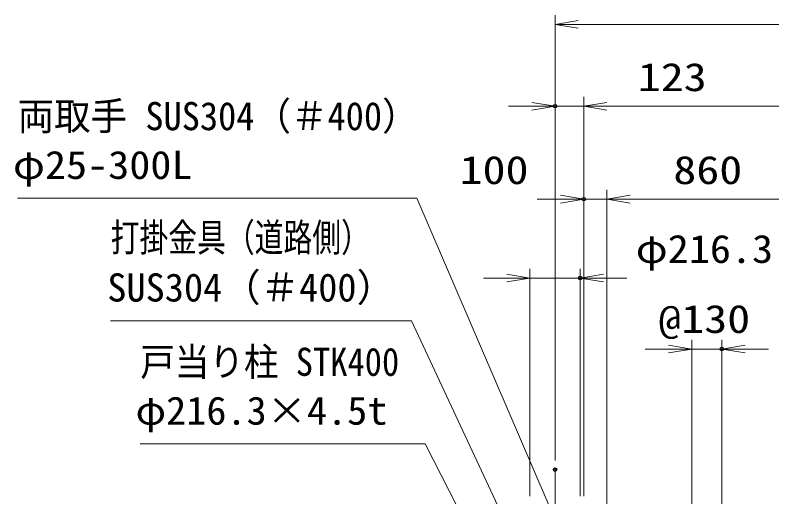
# Model space of a CAD drawing. Units: millimetres at full size. Extents: x -11880 to 11880, y -8400 to 8400.
# Drawn here: x -54 to 3204, y 1184 to 3257 of the extents above; entities that cross this region are included whole.
import ezdxf
from ezdxf.enums import TextEntityAlignment as Align

# ---------------------------------------------------------------- set-up
doc = ezdxf.new("R2010")
doc.units = ezdxf.units.MM
doc.header["$LTSCALE"] = 30
doc.header["$PDMODE"] = 32
doc.header["$PDSIZE"] = 15
doc.linetypes.add('USER1', pattern=[18, 12, -1.5, 3, -1.5])
for name, color, linetype, lineweight in [('0-2_軸線', 200, 'USER1', 15), ('0-4_寸法線', 4, 'Continuous', 18), ('0-5_0', 7, 'Continuous', 18)]:
    doc.layers.add(name, color=color, linetype=linetype, lineweight=lineweight)
doc.layers.add('0-6_Defpoints', color=7, linetype='Continuous')
doc.styles.add('ＭＳ ゴシック', font='')
doc.styles.get('ＭＳ ゴシック').set_extended_font_data('MS Gothic')

# ---------------------------------------------------------------- blocks, each defined once
blk = doc.blocks.new('_Open')
at = {"layer": '0-5_0', "color": 4}
blk.add_line((-30, 5), (0, 0), dxfattribs=at)
blk.add_lwpolyline([(-30, -5), (0, 0), (-30, 0)], dxfattribs=at)
blk = doc.blocks.new('S291')
at = {"layer": '0-4_寸法線'}
for points in [[(11071451.9, 80384613.6), (11123027.9, 80384613.6), (11144870.3, 80333811.8), (11146055.2, 80331055.8)], [(11144410.9, 80333614.3), (11146055.2, 80331055.8), (11145329.6, 80334009.3)]]:
    blk.add_lwpolyline(points, dxfattribs=at)
at = {"layer": '0-4_寸法線', "color": 254, "style": 'ＭＳ ゴシック'}
for s, width, p in [('両取手 SUS304（＃400）', 0.95, (11071451.9, 80392314.2)), ('φ25-300L', 1.1, (11070847.1, 80386014.2))]:
    blk.add_text(s, height=3637, dxfattribs=dict(at, width=width)).set_placement(p, align=Align.BOTTOM_LEFT)
blk = doc.blocks.new('S292')
at = {"layer": '0-4_寸法線'}
for points in [[(11083466.1, 80368790.4), (11122341.3, 80368790.4), (11144607.2, 80321026.8), (11145874.7, 80318307.7)], [(11144154, 80320815.6), (11145874.7, 80318307.7), (11145060.3, 80321238.1)]]:
    blk.add_lwpolyline(points, dxfattribs=at)
at = {"layer": '0-4_寸法線', "color": 254, "style": 'ＭＳ ゴシック', "width": 0.75}
blk.add_text('打掛金具（道路側）', height=3637, dxfattribs=at).set_placement((11083466.1, 80376642.2), align=Align.BOTTOM_LEFT)
at = {"layer": '0-4_寸法線', "color": 254, "style": 'ＭＳ ゴシック'}
blk.add_text('SUS304（＃400）', height=3637, dxfattribs=at).set_placement((11083034.1, 80370191), align=Align.BOTTOM_LEFT)
blk = doc.blocks.new('S293')
at = {"layer": '0-4_寸法線'}
for points in [[(11087286.6, 80352890.5), (11124088.2, 80352890.5), (11138571.4, 80324589.9), (11139938.1, 80321919.3)], [(11138126.3, 80324362.1), (11139938.1, 80321919.3), (11139016.5, 80324817.7)]]:
    blk.add_lwpolyline(points, dxfattribs=at)
at = {"layer": '0-4_寸法線', "color": 254, "style": 'ＭＳ ゴシック'}
for s, width, p in [('戸当り柱 STK400', 0.9, (11087286.6, 80360591.1)), ('φ216.3×4.5t', 1.05, (11086681.8, 80354291.1))]:
    blk.add_text(s, height=3637, dxfattribs=dict(at, width=width)).set_placement(p, align=Align.BOTTOM_LEFT)

msp = doc.modelspace()

# ---------------------------------------------------------------- linework, layer by layer
at = {"layer": '0-2_軸線'}
msp.add_line((2270.88, 1301.2), (2270.88, -772.95), dxfattribs=at)
at = {"layer": '0-4_寸法線'}
for p, q in [((2270.88, 1341.2), (2270.88, 3257.2)), ((2270.88, 3217.2), (4523.88, 3217.2)), ((2270.88, 1341.2), (2270.88, 2905.19)), ((2393.88, 1186.63), (2393.88, 2905.19)), ((2393.88, 1186.63), (2393.88, 2905.19)), ((2170.88, 2865.19), (2070.88, 2865.19)), ((2393.88, 2865.19), (2270.88, 2865.19)), ((2393.88, 2865.19), (4393.88, 2865.19)), ((2493.88, 2865.19), (2593.88, 2865.19)), ((2393.88, 1186.63), (2393.88, 2505.19)), ((2493.88, 1086.63), (2493.88, 2505.19)), ((2493.88, 1086.63), (2493.88, 2505.19)), ((2293.88, 2465.19), (2193.88, 2465.19)), ((2493.88, 2465.19), (2393.88, 2465.19)), ((2493.88, 2465.19), (3353.88, 2465.19)), ((2593.88, 2465.19), (2693.88, 2465.19)), ((3253.88, 2465.19), (3153.88, 2465.19)), ((2162.73, 1186.63), (2162.73, 2165.75)), ((2379.03, 1186.63), (2379.03, 2165.75)), ((2062.73, 2125.75), (1962.73, 2125.75)), ((2162.73, 2125.75), (2379.03, 2125.75)), ((2479.03, 2125.75), (2579.03, 2125.75)), ((2858.88, 1145.63), (2858.88, 1860.23)), ((2988.88, 1145.63), (2988.88, 1860.23)), ((2758.88, 1820.23), (2658.88, 1820.23)), ((2858.88, 1820.23), (2988.88, 1820.23)), ((3088.88, 1820.23), (3188.88, 1820.23))]:
    msp.add_line(p, q, dxfattribs=at)
at = {"layer": '0-6_Defpoints'}
for p in [(2270.88, 2865.19), (2393.88, 2465.19), (2379.03, 2125.75), (2988.88, 1820.23), (2270.88, 1301.2)]:
    msp.add_point(p, dxfattribs=at)

# ---------------------------------------------------------------- block references
at = {"layer": '0-4_寸法線', "xscale": 3.333333, "yscale": 3.333333, "rotation": 180}
for p in [(2270.88, 3217.2), (2393.88, 2865.19), (2393.88, 2865.19), (2493.88, 2465.19), (2493.88, 2465.19), (2379.03, 2125.75), (2988.88, 1820.23)]:
    msp.add_blockref('_Open', p, dxfattribs=at)
at = {"layer": '0-4_寸法線'}
for name, p, xscale, yscale in [('S291', (-369091.3, -2677017.73), 0.03333333, 0.03333333), ('_Open', (2270.88, 2865.19), 3.333333, 3.333333), ('_Open', (2393.88, 2465.19), 3.333333, 3.333333), ('S292', (-369091.3, -2677017.73), 0.03333333, 0.03333333), ('_Open', (2162.73, 2125.75), 3.333333, 3.333333), ('S293', (-369091.3, -2677017.73), 0.03333333, 0.03333333), ('_Open', (2858.88, 1820.23), 3.333333, 3.333333)]:
    msp.add_blockref(name, p, dxfattribs=dict(at, xscale=xscale, yscale=yscale))

# ---------------------------------------------------------------- texts
at = {"layer": '0-4_寸法線', "color": 254, "style": 'ＭＳ ゴシック'}
for s, width, p in [('123', 1.2, (2626.78, 2893.87)), ('100', 1.2, (1859.66, 2493.87)), ('860', 1.2, (2779.88, 2493.87)), ('φ216.3', 1.1, (2618.04, 2154.43)), ('@130', 1.2, (2715.08, 1852.91))]:
    msp.add_text(s, height=121.2, dxfattribs=dict(at, width=width)).set_placement(p, align=Align.BOTTOM_LEFT)

doc.saveas('drawing.dxf')
